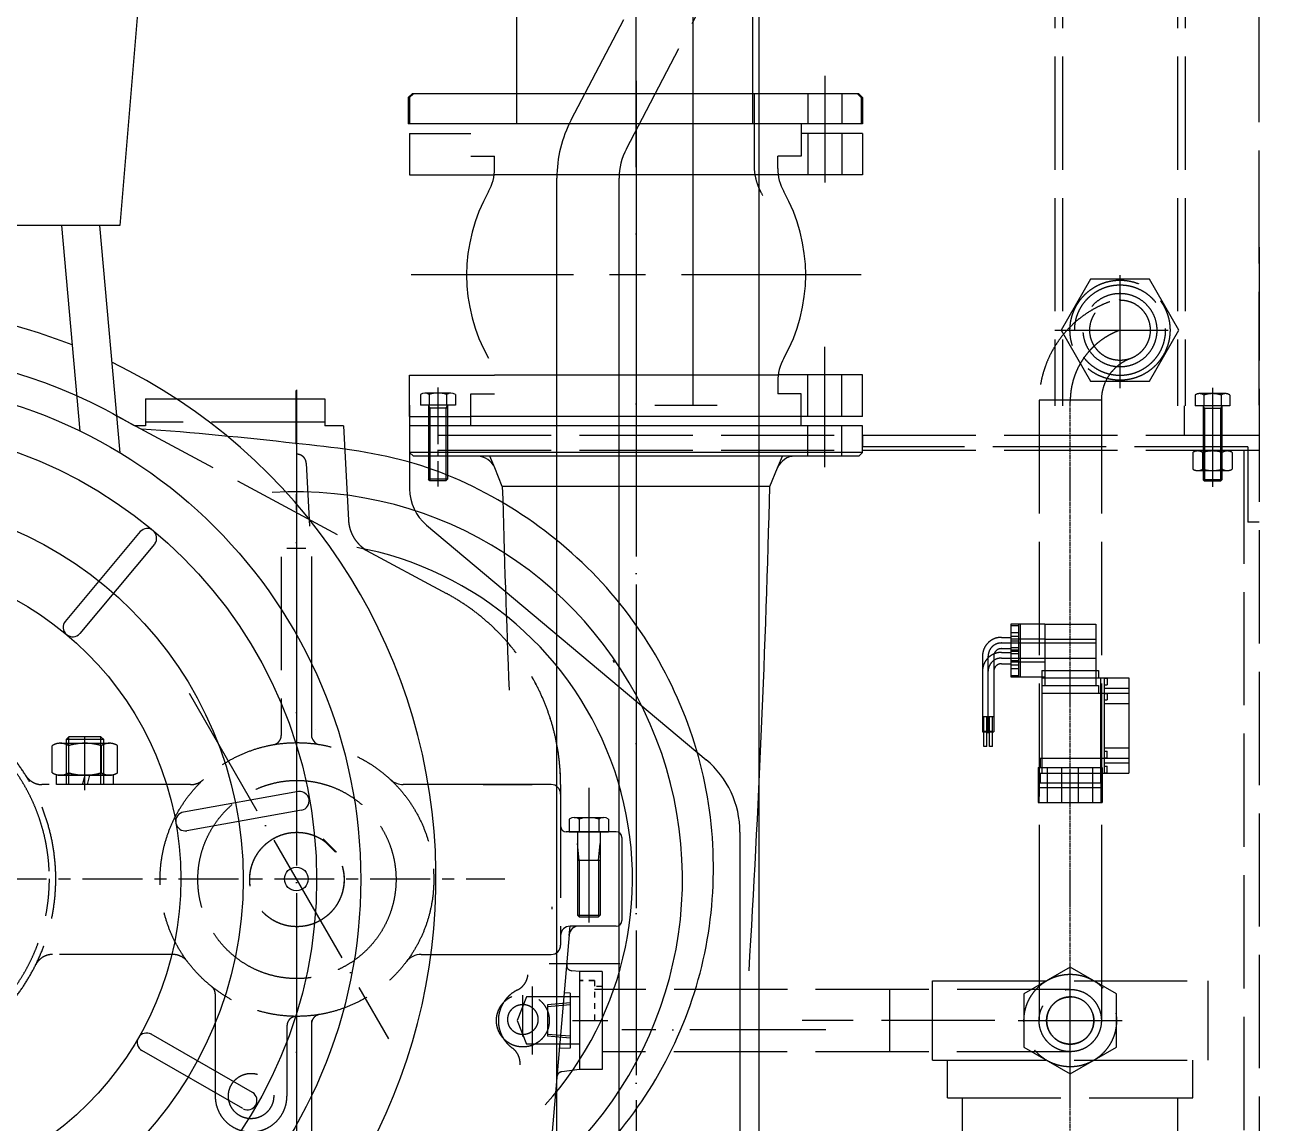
# Model space of a CAD drawing. Header units: millimetres. Extents: x 1925 to 561113, y 7411 to 433459.
# Drawn here: x 141861 to 158824, y 132707 to 147476 of the extents above; entities that cross this region are included whole.
import ezdxf

# ---------------------------------------------------------------- set-up
doc = ezdxf.new("R2010")
doc.units = ezdxf.units.MM
doc.header["$LTSCALE"] = 25.4
for name, pattern in [('ACAD_ISO02W100', [15, 12, -3]), ('ACAD_ISO04W100', [30, 24, -3, 0, -3]), ('CENTER', [50.8, 31.75, -6.35, 6.35, -6.35]), ('CHAIN', [0.7087, 0.4724, -0.0591, 0.1181, -0.0591]), ('EB_DASH', [6, 3, -3]), ('EB_DASHDOT', [39, 30, -3, 3, -3])]:
    doc.linetypes.add(name, pattern=pattern)
doc.layers.get('Defpoints').update_dxf_attribs({"lineweight": 5})
for name, color, linetype, lineweight in [('CAXA0', 7, 'Continuous', 5), ('CAXA1', 5, 'CENTER', 5), ('CAXA3', 7, 'Continuous', 5), ('虚线', 6, 'ACAD_ISO02W100', 5)]:
    doc.layers.add(name, color=color, linetype=linetype, lineweight=lineweight)
doc.styles.add('Roman', font='romans')
doc.styles.get("Standard").update_dxf_attribs({"font": 'arial.ttf'})
doc.dimstyles.new('ISO-25', dxfattribs={"dimscale": 30, "dimtxt": 38.1, "dimasz": 38.1, "dimexe": 50.8, "dimexo": 50.8, "dimgap": 15.875, "dimtad": 1, "dimtih": 1, "dimtoh": 1, "dimdec": 1, "dimlfac": 0.03937, "dimdsep": 46, "dimtxsty": 'Standard', "dimcen": 63.5, "dimclrd": 7, "dimclre": 7, "dimclrt": 7, "dimadec": 0, "dimazin": 0, "dimtfac": 1, "dimtdec": 1, "dimtmove": 0, "dimatfit": 3, "dimfxl": 25.4, "dimlwd": 5, "dimlwe": 5, "dimarcsym": 0})

# ---------------------------------------------------------------- blocks, each defined once
blk = doc.blocks.new('*D24')
at = {"color": 7, "linetype": 'Continuous', "lineweight": 5, "transparency": 16777216}
for p, q in [((156604, 171548), (169090, 171548)), ((167566, 170405), (167566, 149105)), ((167566, 115795), (167566, 143962)), ((154019, 114652), (169090, 114652))]:
    blk.add_line(p, q, dxfattribs=at)
at = {"color": 7, "transparency": 16777216}
for points in [[(167376, 170405), (167757, 170405), (167566, 171548)], [(167376, 115795), (167757, 115795), (167566, 114652)]]:
    blk.add_solid(points, dxfattribs=at)
at = {"layer": 'Defpoints', "color": 0, "transparency": 16777216}
for p in [(155080, 171548), (167566, 171548), (152495, 114652)]:
    blk.add_point(p, dxfattribs=at)
at = {"color": 7, "lineweight": 5, "transparency": 16777216, "insert": (167566, 146533), "char_height": 4191, "attachment_point": 5, "style": 'Roman'}
blk.add_mtext('2240', dxfattribs=at)

msp = doc.modelspace()

# ---------------------------------------------------------------- linework, layer by layer
at = {"color": 7, "lineweight": 5}
for p, q in [((151732.82, 157196.82), (151732.82, 126716.88)), ((150843.69, 151532.66), (150843.69, 142363.19)), ((148475.99, 146147.64), (148475.99, 148687.63)), ((151650.98, 146147.64), (151650.98, 148687.63)), ((143401.94, 147975.61), (143136.03, 144781.76)), ((147066.29, 146554.04), (147015.49, 146503.24)), ((147015.49, 146503.24), (147015.49, 146147.64)), ((147084.7, 146554.04), (147033.9, 146503.24)), ((147084.7, 146554.04), (147033.9, 146503.24)), ((147033.9, 146503.24), (147033.9, 146147.64)), ((147033.9, 146503.24), (147033.9, 146147.64)), ((153060.68, 146554.04), (147066.29, 146554.04)), ((153079.08, 146554.04), (147084.7, 146554.04)), ((153079.08, 146554.04), (147084.7, 146554.04)), ((153060.68, 146554.04), (153111.48, 146503.24)), ((153079.08, 146554.04), (153129.88, 146503.24)), ((153079.08, 146554.04), (153129.88, 146503.24)), ((153111.48, 146503.24), (153111.48, 146147.64)), ((153129.88, 146503.24), (153129.88, 146147.64)), ((153129.88, 146503.24), (153129.88, 146147.64)), ((153111.48, 146147.64), (147015.49, 146147.64)), ((153129.88, 146147.64), (147033.9, 146147.64)), ((153129.88, 146147.64), (147033.9, 146147.64)), ((152304.39, 146147.64), (152304.39, 145715.84)), ((147033.9, 146020.64), (147859.39, 146020.64)), ((147033.9, 146020.64), (147033.9, 145461.84)), ((147033.9, 146020.64), (147541.9, 146020.64)), ((153129.88, 146020.64), (152304.39, 146020.64)), ((153129.88, 146020.64), (153129.88, 145461.84)), ((147859.47, 145715.72), (148176.97, 145715.72)), ((148176.97, 145548.85), (148176.97, 145715.72)), ((152304.39, 145715.84), (151986.89, 145715.84)), ((151986.89, 145548.98), (151986.89, 145715.84)), ((147033.9, 145461.84), (148176.89, 145461.84)), ((151986.96, 145461.72), (148176.97, 145461.72)), ((153129.88, 145461.84), (151986.89, 145461.84)), ((143136.03, 144781.76), (136149.85, 144776.92)), ((142351.48, 144781.22), (142597.94, 142014.96)), ((142861.46, 144781.57), (143133.88, 141723.93)), ((147033.97, 142769.32), (148176.97, 142769.32)), ((147033.97, 142210.52), (147033.97, 142769.32)), ((151986.96, 142769.32), (148176.97, 142769.32)), ((153129.88, 142769.45), (151986.89, 142769.45)), ((151986.89, 142682.31), (151986.89, 142515.45)), ((153129.88, 142210.65), (153129.88, 142769.45)), ((147859.47, 142083.52), (147859.47, 142515.32)), ((147859.47, 142515.32), (148176.97, 142515.32)), ((152304.39, 142515.45), (151986.89, 142515.45)), ((152304.39, 142083.65), (152304.39, 142515.45)), ((143477.73, 142449.86), (145890.73, 142449.86)), ((147033.94, 142362.97), (147033.94, 141727.92)), ((150332.34, 142364.4), (151170.54, 142364.4)), ((147033.97, 142210.52), (147859.47, 142210.52)), ((152304.46, 142210.52), (147859.47, 142210.52)), ((153129.88, 142210.65), (152304.39, 142210.65)), ((153129.71, 142083.74), (147033.73, 142083.74)), ((153129.88, 142083.65), (147033.9, 142083.65)), ((153129.71, 141728.15), (153129.71, 142083.74)), ((153129.88, 141728.05), (153129.88, 142083.65)), ((147033.7, 141958.84), (147033.7, 141236.9)), ((153129.68, 141956.79), (153129.68, 141804.39)), ((153129.88, 141728.05), (147033.9, 141728.05)), ((147084.77, 141677.12), (147033.97, 141727.92)), ((153078.91, 141677.35), (147084.53, 141677.35)), ((153079.08, 141677.25), (147084.7, 141677.25)), ((153078.91, 141677.35), (153129.71, 141728.15)), ((153079.08, 141677.25), (153129.88, 141728.05)), ((148281.43, 141270.72), (148178.35, 141520.14)), ((151882.42, 141270.85), (151985.51, 141520.27)), ((151882.42, 141270.85), (148281.36, 141270.85)), ((143409.75, 140662.29), (142400.33, 139454.7)), ((147260.53, 140750.46), (151025.03, 137591.67)), ((143600.59, 140494.76), (142596.1, 139292.88)), ((145712.93, 140325.48), (145712.93, 137922.68)), ((148938.72, 137257.93), (146948.25, 137257.93)), ((148738.06, 137257.93), (147970.98, 137257.93)), ((148024.57, 137258.39), (148684.48, 137258.39)), ((145539.02, 137163.41), (143989.54, 136887.19)), ((145577.53, 136912.41), (144035.49, 136637.39)), ((149815.13, 136622.9), (149141.92, 136622.9)), ((151478.69, 136618.79), (151478.69, 126894.78)), ((149891.33, 136546.7), (149891.33, 135429.17)), ((149182.68, 135237.04), (148583.65, 128390.09)), ((149815.13, 135352.97), (149192.83, 135352.97)), ((147189.9, 134971.9), (148938.72, 134971.9)), ((149319.74, 134743.34), (149216.77, 134752.35)), ((149624.54, 134743.34), (149319.74, 134743.34)), ((149192.87, 134452.78), (149114.58, 134457.18)), ((149319.74, 134438.54), (149319.74, 133727.34)), ((149319.74, 134362.34), (149319.74, 133803.54)), ((150043.62, 134502.04), (149522.94, 134502.04)), ((144921.1, 133114.44), (143556.58, 133898.84)), ((144789.26, 132897.42), (143431.21, 133677.94))]:
    msp.add_line(p, q, dxfattribs=at)
at = {"color": 7, "linetype": 'ACAD_ISO04W100', "lineweight": 5, "ltscale": 3}
for p, q in [((150081.72, 146726.39), (150081.72, 127713.86)), ((145509.73, 142571.92), (145509.73, 127714.06)), ((144065.51, 138489.34), (146751.73, 133836.66)), ((152634.38, 133956.14), (149891.19, 133956.14))]:
    msp.add_line(p, q, dxfattribs=at)
at = {"color": 7, "lineweight": 5}
for centre, radius in [((139667.86, 135980.18), 6708.5), ((139667.86, 135980.18), 6114.98), ((139667.86, 135980.18), 5126.51), ((139667.84, 135987.79), 4287.11), ((145509.73, 135987.87), 159.38)]:
    msp.add_circle(centre, radius, dxfattribs=at)
for centre, radius, start, end in [((150704.08, 145418.33), 1689.1, 152.369136, 180.000056), ((150704.08, 145418.33), 850.9, 152.369135, 180.000082), ((150704.08, 145418.33), 850.9, 152.369135, 180.000079), ((147541.97, 145548.85), 635, 330.5637, 0), ((152621.88, 145548.98), 635, 180, 209.4363), ((150081.96, 144115.52), 2281.51, 150.563701, 209.436299), ((150081.89, 144115.64), 2281.51, 330.563701, 29.436299), ((139667.84, 135987.79), 7721.58, 68.524524, 216.36046), ((139667.74, 135987.93), 7111.99, 58.997281, 173.068094), ((139667.84, 135987.79), 7721.58, 240.011552, 64.225427), ((152621.96, 142682.18), 635, 150.5637, 180), ((147943.61, 141423.12), 254, 22.455554, 90), ((152220.25, 141423.25), 254, 90, 157.544447), ((145498.43, 135990.77), 5206.99, 308.948505, 93.451408), ((147668.69, 141236.9), 635, 180, 230), ((344812.5, 146457.06), 196599.49, 181.5116495, 182.3111773), ((-44648.65, 146457.18), 196599.49, 356.5867539, 358.4883505), ((143503.24, 140576.32), 127, 322.81785, 137.400947), ((145498.43, 135990.8), 4533.89, 317.848806, 79.539038), ((142498.81, 139374.52), 127, 140, 320), ((145839.93, 137922.68), 127, 180, 260.577749), ((150208.69, 136618.79), 1270, 0, 50), ((146948.25, 137511.93), 254, 226.945607, 269.999997), ((148938.72, 137130.93), 127, 0, 90), ((145555.38, 137037.47), 127, 282.81785, 97.400947), ((144013.44, 136762.46), 127, 100, 280), ((149141.92, 136699.1), 76.2, 180, 270), ((149815.13, 136546.7), 76.2, 0, 90), ((149815.13, 135429.17), 76.2, 270, 0), ((149192.83, 135225.97), 127, 90, 180), ((149309.2, 135225.97), 127, 90, 175), ((148938.72, 135098.9), 127, 270, 0), ((147189.9, 134717.9), 254, 89.999991, 142.940583), ((149223.41, 134828.26), 76.2, 175, 265), ((143494.71, 133787.93), 127, 60, 240), ((144852.68, 133007.45), 127, 242.81785, 57.400947)]:
    msp.add_arc(centre, radius, start, end, dxfattribs=at)
msp.add_open_spline([(144378.07, 130744.31), (144745.54, 130655.57), (145591.76, 130538.84), (146916.77, 130706.39), (148268.31, 131194.66), (149438.53, 132054.15), (150357.41, 133187.02), (150954.99, 134530.54), (151185.06, 135992.42), (151028.21, 137474.29), (150489.17, 138873.85), (149600.15, 140095.96), (148417.27, 141045.8), (147018.65, 141686.21), (145311.5, 141868.98), (144117.88, 141997.7), (143426.84, 142041.14)], degree=3, knots=[390.98498626, 390.98498626, 390.98498626, 390.98498626, 435.56299749, 491.28195021, 547.41434303, 603.98953109, 660.95716694, 718.31881984, 776.07240924, 834.21739946, 892.75484467, 951.68474658, 1011.00710686, 1070.72192716, 1130.87730114, 1212.95931794, 1212.95931794, 1212.95931794, 1212.95931794], dxfattribs=at)
msp.add_point((145509.73, 135987.93), dxfattribs=at)
at = {"layer": 'CAXA0', "color": 7, "lineweight": 5}
for p, q in [((147180, 142507.24), (147180, 142363.19)), ((147590.61, 142525.75), (147238.66, 142525.75)), ((147297.32, 142507.24), (147297.32, 142363.19)), ((147531.95, 142507.24), (147531.95, 142363.19)), ((147649.27, 142507.24), (147649.27, 142363.19)), ((147649.27, 142363.19), (147180, 142363.19)), ((147541.63, 142363.19), (147287.63, 142363.19)), ((147287.63, 142363.19), (147287.63, 141366.24)), ((147541.63, 142325.09), (147287.63, 142325.09)), ((147541.63, 142363.19), (147541.63, 141366.24)), ((147306.68, 141347.19), (147287.63, 141366.24)), ((147541.63, 141366.24), (147287.63, 141366.24)), ((147522.58, 141347.19), (147306.68, 141347.19)), ((147522.58, 141347.19), (147541.63, 141366.24)), ((149182.76, 136794.03), (149182.76, 136623)), ((149248.75, 136813.5), (149644.69, 136813.5)), ((149314.74, 136794.03), (149314.74, 136623)), ((149578.7, 136794.03), (149578.7, 136623)), ((149710.69, 136794.03), (149710.69, 136623)), ((149182.76, 136623), (149710.69, 136623)), ((149294.32, 136623), (149599.12, 136623)), ((149294.32, 136623), (149294.32, 135502.86)), ((149599.12, 136623), (149599.12, 135502.86)), ((149294.32, 136242), (149599.12, 136242)), ((149317.18, 135480), (149294.32, 135502.86)), ((149294.32, 135502.86), (149599.12, 135502.86)), ((149317.18, 135480), (149576.26, 135480)), ((149576.26, 135480), (149599.12, 135502.86))]:
    msp.add_line(p, q, dxfattribs=at)
for centre, radius, start, end in [((147238.66, 142423.56), 102.19, 54.969964, 125.030036), ((147414.63, 142144.75), 381, 72.066067, 107.933933), ((147590.61, 142423.56), 102.19, 54.969964, 125.030036), ((149248.75, 136691.9), 121.6, 57.132768, 122.867232), ((149446.72, 136356.3), 457.2, 73.221345, 106.778655), ((149644.69, 136691.9), 121.6, 57.132768, 122.867232)]:
    msp.add_arc(centre, radius, start, end, dxfattribs=at)
at = {"layer": 'CAXA1', "linetype": 'CENTER', "lineweight": 5, "ltscale": 3}
for p, q in [((150082.31, 145563.95), (150062.64, 172735.26)), ((152621.88, 146794.98), (152621.88, 145360.24)), ((150081.89, 146726.29), (150081.89, 133348.13)), ((153110.66, 144115.74), (147052.78, 144115.74)), ((153110.83, 144115.64), (147052.95, 144115.64)), ((152621.88, 141530.74), (152621.88, 143146.36)), ((152621.88, 141677.25), (152621.88, 142871.05)), ((145509.36, 141840.01), (145509.36, 142558.63)), ((145509.73, 142571.73), (145509.73, 127713.86)), ((145509.48, 140950.99), (145509.48, 141166.23)), ((149446.72, 137213.99), (149446.72, 135780.64)), ((149446.6, 136928.01), (149446.6, 136669.66)), ((149863.3, 134845.05), (148913.34, 134845.05)), ((149227.57, 134082.94), (149700.74, 134082.94))]:
    msp.add_line(p, q, dxfattribs=at)
at = {"layer": 'CAXA1', "linetype": 'EB_DASHDOT', "lineweight": 5}
for p, q in [((147414.63, 142601.95), (147414.63, 141270.99)), ((149446.72, 136889.7), (149446.72, 135403.8))]:
    msp.add_line(p, q, dxfattribs=at)
at = {"layer": 'CAXA1', "lineweight": 5}
msp.add_line((131020.09, 135987.79), (148315.6, 135987.79), dxfattribs=at)
at = {"layer": 'CAXA3', "color": 7, "lineweight": 5}
for p, q in [((149014.98, 130144.38), (149014.98, 145418.33)), ((149853.18, 130144.37), (149853.18, 145418.33)), ((147287.63, 142363.19), (147306.68, 142325.09)), ((147306.68, 142325.09), (147306.68, 141347.19)), ((147541.63, 142363.19), (147522.58, 142325.09)), ((147522.58, 142325.09), (147522.58, 141347.19)), ((149317.18, 136242), (149294.32, 136464.25)), ((149576.26, 136242), (149599.12, 136464.25)), ((149317.18, 136242), (149317.18, 135480)), ((149576.26, 136242), (149576.26, 135480)), ((149192.74, 134319.96), (148887.94, 134295.03))]:
    msp.add_line(p, q, dxfattribs=at)
at = {"layer": 'CAXA3', "color": 7, "linetype": 'Continuous', "lineweight": 5}
for p, q in [((148178.35, 141520.14), (148113.47, 141677.12)), ((151985.51, 141520.27), (152050.39, 141677.25)), ((151985.51, 141520.27), (152050.39, 141677.25)), ((149182.2, 135225.18), (149193.38, 135352.97))]:
    msp.add_line(p, q, dxfattribs=at)
at = {"layer": 'CAXA3', "color": 7, "linetype": 'EB_DASH', "lineweight": 5}
for p, q in [((149522.94, 134622.63), (149319.74, 134622.63)), ((149522.94, 134616.28), (149319.74, 134616.28)), ((149522.94, 134622.63), (149522.94, 134082.89)), ((149624.54, 134539.96), (149522.94, 134539.96))]:
    msp.add_line(p, q, dxfattribs=at)
at = {"layer": '虚线', "color": 7, "lineweight": 5, "ltscale": 5}
for p, q in [((155716.86, 160390.27), (155716.86, 142356.12)), ((155818.46, 160390.27), (155818.46, 142356.12)), ((157367.89, 160390.27), (157367.89, 142356.12)), ((157469.49, 160390.27), (157469.49, 142356.12)), ((158463.67, 142363.19), (158463.67, 160397.33)), ((149207.62, 146201.69), (156201.1, 159561.46)), ((149950.22, 145812.95), (156943.71, 159172.73)), ((151669.22, 146554.14), (151669.22, 145590.86)), ((152393.29, 146554.04), (152393.29, 146147.64)), ((152850.48, 146554.04), (152850.48, 146147.64)), ((152393.29, 146020.64), (152393.29, 145461.84)), ((152850.48, 146020.64), (152850.48, 145461.84)), ((158463.67, 144490.28), (158463.67, 126589.95)), ((156197.23, 144058.1), (155801.28, 143372.3)), ((156989.12, 144058.1), (156197.23, 144058.1)), ((156593.18, 142591), (156593.18, 144155.2)), ((157385.07, 143372.3), (156989.12, 144058.1)), ((155716.86, 143372.3), (157469.49, 143372.3)), ((155719.37, 143372.3), (157445.48, 143372.3)), ((155801.28, 143372.3), (156197.23, 142686.5)), ((156989.12, 142686.5), (157385.07, 143372.3)), ((152393.29, 142210.65), (152393.29, 142769.45)), ((152850.48, 142210.65), (152850.48, 142769.45)), ((156197.23, 142686.5), (156989.12, 142686.5)), ((157603.14, 142500.17), (157603.14, 142356.12)), ((158013.75, 142518.68), (157661.8, 142518.68)), ((157720.46, 142500.17), (157720.46, 142356.12)), ((157837.77, 142594.88), (157837.77, 141263.93)), ((157955.09, 142500.17), (157955.09, 142356.12)), ((158072.41, 142500.17), (158072.41, 142356.12)), ((143477.73, 142449.86), (143477.73, 142083.92)), ((145890.73, 142449.86), (145890.73, 142083.92)), ((156342.69, 142430.15), (155504.49, 142430.15)), ((155504.49, 142430.15), (155504.49, 134082.94)), ((156342.69, 142430.15), (156342.69, 134082.94)), ((157456.84, 142356.12), (157456.84, 141949.72)), ((158072.41, 142356.12), (157603.14, 142356.12)), ((157964.77, 142356.12), (157710.77, 142356.12)), ((157710.77, 142356.12), (157729.82, 142318.02)), ((157710.77, 142356.12), (157710.77, 141359.18)), ((157837.77, 142356.12), (157837.77, 141949.72)), ((157964.77, 142356.12), (157945.72, 142318.02)), ((157964.77, 142356.12), (157964.77, 141359.18)), ((143042.06, 142248.47), (147530.61, 139829.22)), ((157964.77, 142318.02), (157710.77, 142318.02)), ((157729.82, 142318.02), (157729.82, 141340.13)), ((157945.72, 142318.02), (157945.72, 141340.13)), ((143477.73, 142083.92), (143330.97, 142083.92)), ((145890.73, 142134.72), (143477.73, 142134.72)), ((146144.73, 142083.92), (145890.73, 142083.92)), ((146144.73, 142083.92), (146211.1, 140817.49)), ((152393.12, 141677.35), (152393.12, 142083.74)), ((152850.31, 141677.35), (152850.31, 142083.74)), ((152850.48, 141677.25), (152850.48, 142083.65)), ((158463.67, 141956.79), (147033.7, 141956.79)), ((158463.67, 141753.59), (147033.7, 141753.59)), ((158311.27, 141804.39), (153129.68, 141804.39)), ((157573.87, 141727.71), (157573.87, 141502.48)), ((157705.85, 141502.48), (157705.85, 141727.71)), ((157837.84, 141766.64), (157837.84, 141406.82)), ((157969.82, 141502.48), (157969.82, 141727.71)), ((158101.8, 141727.71), (158101.8, 141502.48)), ((158260.47, 141753.59), (158260.47, 126970.98)), ((158311.27, 141804.39), (158311.27, 140788.39)), ((145643.04, 141582.57), (145687.39, 140736.21)), ((157639.86, 141483.02), (158035.81, 141483.02)), ((157729.82, 141340.13), (157710.77, 141359.18)), ((157964.77, 141359.18), (157710.77, 141359.18)), ((157945.72, 141340.13), (157729.82, 141340.13)), ((157945.72, 141340.13), (157964.77, 141359.18)), ((158463.67, 140788.39), (158311.27, 140788.39)), ((145306.53, 140322.4), (145306.53, 137919.98)), ((145636.73, 140432.92), (145382.73, 140432.92)), ((155580.69, 139417.2), (155123.13, 139417.2)), ((155123.49, 139417.2), (155123.49, 139290.43)), ((155123.49, 139417.2), (155123.49, 138909.2)), ((155123.49, 139396.51), (155225.09, 139396.51)), ((155123.49, 139303.84), (155225.09, 139303.84)), ((155225.09, 139417.2), (155225.09, 138909.2)), ((155250.49, 139417.2), (155250.49, 138909.2)), ((155580.69, 139417.2), (156266.49, 139417.2)), ((155580.69, 139417.2), (155580.69, 138794.9)), ((156266.49, 139417.2), (156266.49, 138794.9)), ((154996.49, 139239.4), (155123.49, 139239.4)), ((154996.49, 139163.2), (156266.49, 139163.2)), ((155580.69, 139214), (155123.13, 139214)), ((155123.49, 139255.88), (155225.09, 139255.88)), ((155123.49, 139214), (155123.49, 138706)), ((155123.49, 139214), (155123.49, 139087.23)), ((155123.49, 139193.31), (155225.09, 139193.31)), ((155123.49, 139100.64), (155225.09, 139100.64)), ((155225.09, 139214), (155225.09, 138706)), ((155250.49, 139214), (155250.49, 138706)), ((155580.69, 139214), (155580.69, 138591.7)), ((155580.69, 139214), (156266.49, 139214)), ((156266.49, 139214), (156266.49, 138591.7)), ((149767.81, 138934.05), (149786.1, 138902.38)), ((154742.49, 138985.4), (154742.49, 138736.6)), ((154818.69, 138154.06), (154818.69, 138985.4)), ((154894.89, 138985.4), (154894.89, 138736.6)), ((154996.49, 139087), (155123.49, 139087)), ((154996.49, 139036.2), (155123.49, 139036.2)), ((154996.49, 138960), (156266.49, 138960)), ((155123.49, 139070.53), (155225.09, 139070.53)), ((155123.49, 139052.68), (155225.09, 139052.68)), ((155123.49, 139022.56), (155225.09, 139022.56)), ((155123.49, 138929.89), (155225.09, 138929.89)), ((154742.49, 138782.2), (154742.49, 138533.4)), ((154818.69, 137950.86), (154818.69, 138782.2)), ((154894.89, 138782.2), (154894.89, 138533.4)), ((154996.49, 138883.8), (155123.49, 138883.8)), ((155123.49, 138909.2), (155580.69, 138909.2)), ((155123.49, 138867.33), (155225.09, 138867.33)), ((155123.49, 138819.37), (155225.09, 138819.37)), ((155542.59, 138794.9), (156304.59, 138794.9)), ((155542.59, 138794.9), (155542.59, 138693.3)), ((156304.59, 138794.9), (156304.59, 138693.3)), ((154742.49, 138711.2), (154742.49, 138172.88)), ((154894.89, 138711.2), (154894.89, 138172.88)), ((155123.49, 138726.69), (155225.09, 138726.69)), ((155123.49, 138706), (155580.69, 138706)), ((155542.59, 138693.3), (155542.59, 137613.8)), ((155542.59, 138693.3), (156710.99, 138693.3)), ((155542.59, 138591.7), (155542.59, 138490.1)), ((155542.59, 138591.7), (156304.59, 138591.7)), ((156304.59, 138591.7), (156304.59, 138490.1)), ((156329.99, 138693.3), (156329.99, 137613.8)), ((156380.79, 138693.3), (156380.79, 137613.8)), ((156380.79, 138688.36), (156418.89, 138688.36)), ((156380.79, 138599.46), (156418.89, 138599.46)), ((156418.89, 138688.36), (156418.89, 138599.46)), ((156710.99, 138693.3), (156710.99, 137613.8)), ((154742.49, 138508), (154742.49, 137969.68)), ((154894.89, 138508), (154894.89, 137969.68)), ((155542.59, 138490.1), (155542.59, 137410.61)), ((155542.59, 138490.1), (156710.99, 138490.1)), ((156329.99, 138490.1), (156329.99, 137410.61)), ((156380.79, 138553.6), (156710.99, 138553.6)), ((156380.79, 138490.1), (156380.79, 137410.61)), ((156380.79, 138485.16), (156418.89, 138485.16)), ((156418.89, 138485.16), (156418.89, 138396.26)), ((156710.99, 138490.1), (156710.99, 137410.61)), ((156380.79, 138396.26), (156418.89, 138396.26)), ((156380.79, 138350.4), (156710.99, 138350.4)), ((154742.49, 138172.88), (154894.89, 138172.88)), ((154761.54, 137973.65), (154761.54, 138172.88)), ((154799.64, 137973.65), (154799.64, 138172.88)), ((154837.74, 137973.65), (154837.74, 138172.88)), ((154875.84, 137973.65), (154875.84, 138172.88)), ((145762.83, 138003.03), (145762.83, 138001.71)), ((145764.23, 138002.94), (145764.23, 138001.62)), ((154742.49, 137969.68), (154894.89, 137969.68)), ((154799.64, 137973.65), (154761.54, 137973.65)), ((154761.54, 137770.46), (154761.54, 137969.68)), ((154799.64, 137770.46), (154799.64, 137969.68)), ((154875.84, 137973.65), (154837.74, 137973.65)), ((154837.74, 137770.46), (154837.74, 137969.68)), ((154875.84, 137770.46), (154875.84, 137969.68)), ((142225, 137417.19), (142225, 137781.57)), ((142334.98, 137814.01), (142994.89, 137814.01)), ((142410.94, 137864.17), (142449.04, 137902.27)), ((142918.93, 137864.17), (142410.94, 137864.17)), ((142410.94, 137864.17), (142410.94, 137257.93)), ((142444.97, 137781.57), (142444.97, 137417.19)), ((142880.83, 137902.27), (142449.04, 137902.27)), ((142449.04, 137257.93), (142449.04, 137902.27)), ((142664.94, 137352.31), (142664.94, 137890.21)), ((142918.93, 137864.17), (142880.83, 137902.27)), ((142880.83, 137257.93), (142880.83, 137902.27)), ((142884.91, 137781.57), (142884.91, 137417.19)), ((142918.93, 137257.93), (142918.93, 137864.17)), ((143104.88, 137417.19), (143104.88, 137781.57)), ((154799.64, 137770.46), (154761.54, 137770.46)), ((154875.84, 137770.46), (154837.74, 137770.46)), ((156380.79, 137753.5), (156710.99, 137753.5)), ((155517.19, 137613.8), (155517.19, 137486.8)), ((155517.19, 137613.8), (156710.99, 137613.8)), ((156329.99, 137613.8), (156329.99, 137486.8)), ((156380.79, 137707.65), (156418.89, 137707.65)), ((156380.79, 137618.75), (156418.89, 137618.75)), ((156418.89, 137618.75), (156418.89, 137707.65)), ((142664.94, 137181.09), (142664.94, 137460.49)), ((155491.79, 137486.8), (156355.39, 137486.8)), ((155491.79, 137486.8), (155491.79, 137220.11)), ((155506.15, 137220.11), (155506.15, 137486.8)), ((155517.19, 137410.61), (156710.99, 137410.61)), ((155517.19, 137410.61), (155517.19, 137283.61)), ((155617.71, 137220.11), (155617.71, 137486.8)), ((155811.83, 137220.11), (155811.83, 137486.8)), ((156034.69, 137220.11), (156034.69, 137486.8)), ((156227.96, 137220.11), (156227.96, 137486.8)), ((156329.99, 137410.61), (156329.99, 137283.61)), ((156340.67, 137220.11), (156340.67, 137486.8)), ((156355.39, 137486.8), (156355.39, 137220.11)), ((156380.79, 137550.3), (156710.99, 137550.3)), ((156380.79, 137504.45), (156418.89, 137504.45)), ((156380.79, 137415.55), (156418.89, 137415.55)), ((156418.89, 137415.55), (156418.89, 137504.45)), ((144087.09, 137257.93), (142085.92, 137257.93)), ((143048.47, 137384.29), (142281.4, 137384.29)), ((142281.4, 137257.29), (142281.4, 137384.29)), ((143048.47, 137257.29), (142281.4, 137257.29)), ((142334.98, 137384.75), (142994.89, 137384.75)), ((142632.07, 137257.29), (142636.47, 137273.73)), ((142636.47, 137273.73), (142666.09, 137384.29)), ((142697.81, 137257.29), (142731.83, 137384.29)), ((143048.47, 137257.29), (143048.47, 137384.29)), ((149065.72, 137257.93), (149065.72, 135098.9)), ((155491.79, 137283.61), (155491.79, 137016.91)), ((155491.79, 137283.61), (156355.39, 137283.61)), ((155506.15, 137016.91), (155506.15, 137283.61)), ((155617.71, 137016.91), (155617.71, 137283.61)), ((155811.83, 137016.91), (155811.83, 137283.61)), ((156034.69, 137016.91), (156034.69, 137283.61)), ((156227.96, 137016.91), (156227.96, 137283.61)), ((156340.67, 137016.91), (156340.67, 137283.61)), ((156355.39, 137283.61), (156355.39, 137016.91)), ((155491.79, 137220.11), (156355.39, 137220.11)), ((155491.79, 137016.91), (156355.39, 137016.91)), ((145868.33, 136527.1), (146047.94, 136347.5)), ((145869.26, 136527.07), (146048.87, 136347.46)), ((145883.55, 136499.61), (146034.76, 136349.09)), ((148953.87, 135581.64), (148953.87, 135614.16)), ((155504.49, 135315), (155504.49, 134082.94)), ((156342.69, 135315.11), (156342.69, 134082.94)), ((143845.44, 134971.9), (142228.54, 134971.9)), ((149319.87, 134743.34), (149319.87, 133422.54)), ((149624.54, 134743.34), (149624.54, 133422.54)), ((155923.59, 134801.76), (155301.07, 134442.35)), ((156546.1, 134442.35), (155923.59, 134801.76)), ((155923.59, 133384.22), (155923.59, 134781.65)), ((148684.75, 134540.14), (148684.75, 133625.74)), ((154069.17, 134616.19), (157777.56, 134616.19)), ((154069.43, 134616.09), (157574.55, 134616.09)), ((154069.53, 133549.38), (154069.53, 134616.18)), ((155923.59, 133587.64), (155923.59, 134578.24)), ((157777.65, 133549.38), (157777.65, 134616.18)), ((144417.59, 134440.76), (144417.59, 133066.94)), ((148608.63, 134400.44), (148481.63, 134082.94)), ((148557.83, 133867.54), (148557.83, 134426.34)), ((149319.74, 134400.44), (148608.63, 134400.44)), ((149192.87, 134452.78), (149194.47, 133713.18)), ((155926.74, 134502.04), (149522.94, 134502.04)), ((153498.01, 133663.84), (153498.01, 134502.04)), ((155301.07, 134442.35), (155301.07, 133723.53)), ((155923.59, 133689.24), (155923.59, 134476.64)), ((156546.1, 133723.53), (156546.1, 134442.35)), ((148887.94, 134295.03), (148887.94, 133870.85)), ((149192.74, 134294.56), (148887.94, 134269.63)), ((145382.79, 134012.26), (145382.79, 133066.94)), ((145712.99, 134082.94), (145712.99, 128240.95)), ((148481.63, 134082.94), (148608.63, 133765.44)), ((154907.59, 134082.94), (152316.48, 134082.94)), ((155224.87, 134082.94), (156622.3, 134082.94)), ((155428.29, 134082.94), (156418.89, 134082.94)), ((149192.74, 133871.32), (148887.94, 133896.25)), ((149192.74, 133845.92), (148887.94, 133870.85)), ((149319.74, 133765.44), (148608.63, 133765.44)), ((149192.87, 133713.09), (149041.78, 133704.61)), ((155301.07, 133723.53), (155923.59, 133364.12)), ((155923.59, 133364.12), (156546.1, 133723.53)), ((155923.59, 133663.84), (149624.54, 133663.84)), ((154069.17, 133549.39), (157574.55, 133549.39)), ((154069.43, 133549.3), (157777.72, 133549.3)), ((154272.63, 133041.3), (154272.63, 133549.3)), ((157574.55, 133041.38), (157574.55, 133549.39)), ((149319.74, 133422.54), (149082.08, 133393.64)), ((149624.54, 133422.54), (149319.74, 133422.54)), ((154272.63, 133041.3), (157574.62, 133041.3)), ((154475.79, 128778.61), (154475.79, 133041.3)), ((157371.42, 128778.61), (157371.42, 133041.3))]:
    msp.add_line(p, q, dxfattribs=at)
at = {"layer": '虚线', "color": 7, "linetype": 'CHAIN', "lineweight": 5, "ltscale": 5}
msp.add_line((155923.59, 127594.22), (155923.57, 142417.18), dxfattribs=at)
at = {"layer": '虚线', "color": 7, "lineweight": 5, "ltscale": 5}
for centre, radius in [((156593.18, 143372.3), 673.1), ((156593.18, 143372.3), 609.6), ((156593.18, 143373.1), 495.3), ((156593.18, 143372.3), 406.4), ((145517.67, 135980.74), 1841.5), ((145517.67, 135980.74), 1333.5), ((145516.74, 135980.8), 635), ((145517.67, 135980.77), 635), ((155923.59, 134082.94), 622.52), ((148557.83, 134082.94), 355.6), ((155923.49, 134082.95), 419.1), ((155923.36, 134082.94), 317.5), ((155923.36, 134082.94), 317.5), ((148557.83, 134096.93), 203.2), ((144900.19, 133066.94), 304.8)]:
    msp.add_circle(centre, radius, dxfattribs=at)
for centre, radius, start, end in [((152431.22, 145590.86), 762, 180, 212.122435), ((156939.59, 142404.02), 1435.1, 109.602546, 180), ((156939.57, 142417.18), 1016, 109.934042, 180), ((156939.59, 142430.15), 596.9, 109.634893, 179.999978), ((157661.8, 142416.49), 102.19, 54.969964, 125.030036), ((157837.77, 142137.68), 381, 72.066067, 107.933933), ((158013.75, 142416.49), 102.19, 54.969964, 125.030036), ((145516.21, 141575.92), 127, 3, 90), ((157639.86, 141625.58), 121.6, 57.132768, 122.867232), ((157837.84, 141289.98), 457.2, 73.221345, 106.778655), ((158035.81, 141625.58), 121.6, 57.132768, 122.867232), ((157639.86, 141604.62), 121.6, 237.132768, 302.867232), ((157837.84, 141940.22), 457.2, 253.221345, 286.778655), ((158035.81, 141604.62), 121.6, 237.132768, 302.867232), ((146718.4, 140844.07), 508, 183, 241.676133), ((146144.73, 137257.93), 2920.99, 0, 61.676135), ((146144.83, 137257.9), 2920.99, 0, 61.676135), ((154996.49, 138985.4), 254, 90, 180), ((154996.49, 138985.4), 177.8, 90, 180), ((154996.49, 138782.2), 254, 90, 180), ((154996.49, 138782.2), 177.8, 90, 180), ((154996.49, 138985.4), 101.6, 90, 180), ((154996.49, 138782.2), 101.6, 90, 180), ((139668.78, 135987.9), 2603.49, 306.280444, 177.449885), ((139664.72, 135987.9), 2521.42, 2.35102, 0.000748), ((145179.53, 137919.98), 127, 279.891042, 0.000002), ((142334.98, 137611.34), 202.66, 57.132768, 122.867232), ((142664.94, 137052.01), 762, 73.221345, 106.778655), ((142994.89, 137611.34), 202.66, 57.132768, 122.867232), ((142334.98, 137587.41), 202.66, 237.132768, 302.867232), ((142664.94, 138146.75), 762, 253.221345, 286.778655), ((142994.89, 137587.41), 202.66, 237.132768, 302.867232), ((142085.92, 137511.93), 254, 212.231727, 270.000002), ((144087.09, 137511.93), 254, 269.999992, 313.054425), ((142228.54, 134717.9), 254, 89.999999, 153.612203), ((143845.44, 134717.9), 254, 37.059458, 89.999994), ((148372.71, 134721.99), 254, 296.030887, 355.000004), ((144291.52, 134440.76), 127, 0, 51.472968), ((148684.83, 134082.94), 457.2, 116.030897, 233.969103), ((155923.36, 134082.94), 317.5, 90, 270), ((155923.59, 134082.94), 317.5, 270, 90), ((145510.72, 134012.26), 127, 89.797767, 179.999998), ((145840.92, 134038.97), 127, 99.451475, 179.999999), ((148266.48, 133507.79), 254, 354.999999, 53.969105), ((149091.28, 133318), 76.2, 96.931973, 175), ((144900.19, 133066.94), 482.6, 180, 0)]:
    msp.add_arc(centre, radius, start, end, dxfattribs=at)

# ---------------------------------------------------------------- dimensions: what is measured, and where the dimension line sits
at = {"color": 7, "lineweight": 5}
dim = msp.add_linear_dim(base=(167566.04, 171547.59), p1=(152494.6, 114651.92), p2=(155079.98, 171547.59), angle=90, dimstyle='ISO-25', override={"dimscale": 30, "dimtxt": 139.7, "dimpost": '\\X', "dimtxsty": 'Roman', "dimtmove": 1}, dxfattribs=at)
dim.commit()
dim.dimension.update_dxf_attribs({"geometry": '*D24', "text_midpoint": (167566.04, 146533.34), "dimtype": 160})

doc.saveas('drawing.dxf')
